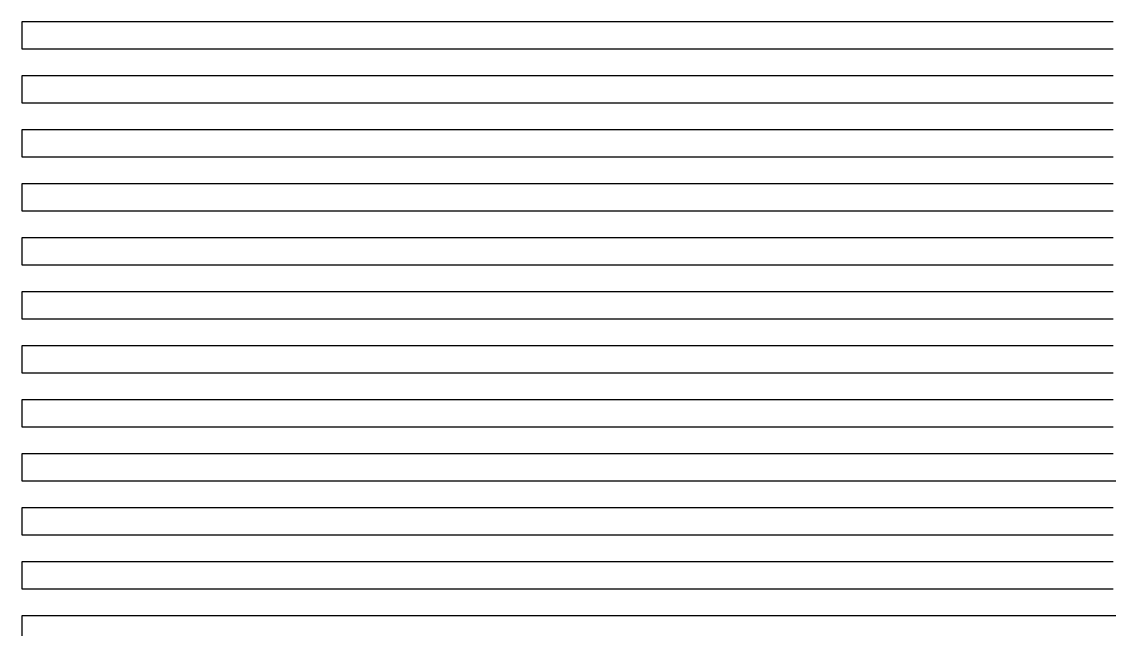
# Model space of a CAD drawing. Extents: x 20 to 170, y 60 to 234.
# Drawn here: x 20 to 57.5, y 147 to 167.94 of the extents above; entities that cross this region are included whole.
import ezdxf

# ---------------------------------------------------------------- set-up
doc = ezdxf.new("R2010")
doc.units = 0
doc.header["$LTSCALE"] = 0.000394
doc.layers.add('SPLINE', color=7, linetype='CONTINUOUS')

msp = doc.modelspace()

# ---------------------------------------------------------------- linework, layer by layer
at = {"layer": 'SPLINE', "color": 2}
for points in [[(57.631187, 167.939819, -10.156174), (57.283749, 167.939819, -10.403513), (57.108849, 167.939819, -10.578892), (56.584152, 167.939819, -11.154989), (55.719139, 167.939819, -12.172647), (55.494595, 167.939819, -12.385567), (55.168423, 167.939819, -12.492045), (54.839912, 167.939819, -12.626686), (54.142704, 167.939819, -12.886625), (53.792881, 167.939819, -12.993065), (53.445454, 167.939819, -13.124584), (53.095692, 167.939819, -13.299884), (52.74588, 167.939819, -13.528523), (52.048649, 167.939819, -14.057681), (51.873768, 167.939819, -14.207961), (51.698856, 167.939819, -14.37704), (50.826756, 167.939819, -15.297657), (50.651855, 167.939819, -15.519977), (50.500591, 167.939819, -15.798656), (50.479298, 167.939819, -15.851835), (50.370598, 167.939819, -16.183775), (49.954624, 167.939819, -17.768171), (49.496101, 167.939819, -19.471565), (48.902885, 167.939819, -20.583181), (48.820168, 167.939819, -20.702162), (48.212738, 167.939819, -21.203159), (48.096924, 167.939819, -21.312759), (47.860573, 167.939819, -21.566378), (47.709316, 167.939819, -21.801258), (46.988472, 167.939819, -23.147654), (46.813576, 167.939819, -23.510872), (46.728477, 167.939819, -23.736332), (46.641029, 167.939819, -24.12459), (46.57486, 167.939819, -24.819708), (45.955643, 167.939819, -34.977455), (45.702736, 167.939819, -38.230808), (45.069336, 167.939819, -38.249588), (44.372093, 167.939819, -38.233948), (41.930641, 167.939819, -38.230808), (41.231071, 167.939819, -38.252708), (40.883621, 167.939819, -38.240208), (39.486828, 167.939819, -38.265247), (38.789589, 167.939819, -38.265247), (38.092358, 167.939819, -38.233948), (36.52066, 167.939819, -38.265247), (34.254089, 167.939819, -38.268368), (33.207077, 167.939819, -38.230808), (32.160057, 167.939819, -38.230808), (31.635363, 167.939819, -38.237068), (31.113033, 167.939819, -38.230808), (29.019009, 167.939819, -38.233948), (28.669207, 167.939819, -38.274628), (28.32177, 167.939819, -38.509487), (28.125626, 167.939819, -38.800705), (28.026337, 167.939819, -39.038704), (27.976707, 167.939819, -39.207745), (27.929451, 167.939819, -39.480164), (27.905815, 167.939819, -40), (20, 167.939819, -40), (20, 167.008575, -40), (27.905815, 167.008575, -40), (27.929451, 167.008575, -39.458244), (27.976707, 167.008575, -39.182705), (28.026337, 167.008575, -39.013645), (28.125626, 167.008575, -38.778744), (28.32177, 167.008575, -38.487568), (28.669207, 167.008575, -38.255867), (29.019009, 167.008575, -38.230808), (33.904289, 167.008575, -38.230808), (34.601509, 167.008575, -38.249588), (35.126213, 167.008575, -38.268368), (37.567673, 167.008575, -38.265247), (38.092358, 167.008575, -38.246449), (38.789589, 167.008575, -38.233948), (39.486828, 167.008575, -38.249588), (40.883621, 167.008575, -38.230808), (44.639183, 167.008575, -38.230808), (44.960598, 167.008575, -38.240208), (44.98188, 167.008575, -38.190109), (45.681488, 167.008575, -33.731239), (45.77837, 167.008575, -32.303368), (45.901268, 167.008575, -30.784731), (46.043068, 167.008575, -29.165874), (46.53231, 167.008575, -23.836552), (46.553596, 167.008575, -23.639252), (46.641029, 167.008575, -23.229053), (46.813576, 167.008575, -22.793816), (46.988472, 167.008575, -22.480696), (47.163383, 167.008575, -22.214516), (47.860573, 167.008575, -21.306459), (48.210381, 167.008575, -20.9965), (48.690178, 167.008575, -20.489222), (49.611916, 167.008575, -17.523951), (50.413155, 167.008575, -15.332077), (50.651855, 167.008575, -14.878058), (50.826756, 167.008575, -14.680799), (51.35144, 167.008575, -14.27058), (51.873768, 167.008575, -13.866682), (52.048649, 167.008575, -13.747682), (53.445454, 167.008575, -13.168404), (54.839912, 167.008575, -12.714365), (55.102249, 167.008575, -12.560925), (55.385868, 167.008575, -12.373087), (56.236717, 167.008575, -11.29591), (56.584152, 167.008575, -10.913931), (57.283749, 167.008575, -10.259493), (57.631187, 167.008575, -10.096634)], [(57.631187, 166.077454, -10.087274), (57.283749, 166.077454, -10.256352), (56.780338, 166.077454, -10.722912), (56.4967, 166.077454, -10.89511), (56.236717, 166.077454, -11.10803), (55.340958, 166.077454, -12.191447), (54.854099, 166.077454, -12.611046), (54.492485, 166.077454, -12.823985), (54.142704, 166.077454, -12.958605), (53.859085, 166.077454, -13.049404), (53.445454, 166.077454, -13.065043), (53.095692, 166.077454, -13.112024), (52.92078, 166.077454, -13.162144), (52.048649, 166.077454, -13.550383), (51.35144, 166.077454, -13.907362), (51.001637, 166.077454, -14.098361), (50.826756, 166.077454, -14.226761), (50.651855, 166.077454, -14.39582), (50.479298, 166.077454, -14.624459), (49.779732, 166.077454, -15.732857), (49.607197, 166.077454, -16.077295), (49.496101, 166.077454, -16.384155), (48.602722, 166.077454, -19.640665), (48.042576, 166.077454, -20.717821), (47.860573, 166.077454, -21.03722), (47.163383, 166.077454, -21.744858), (46.988472, 166.077454, -21.954638), (46.813576, 166.077454, -22.208256), (46.641029, 166.077454, -22.618456), (46.083252, 166.077454, -24.47529), (45.894173, 166.077454, -25.129728), (45.797268, 166.077454, -25.499207), (45.702736, 166.077454, -26.006464), (44.873154, 166.077454, -38.033588), (44.851891, 166.077454, -38.237068), (44.556465, 166.077454, -38.230808), (43.967957, 166.077454, -38.230808), (42.278061, 166.077454, -38.249588), (41.580833, 166.077454, -38.230808), (40.53384, 166.077454, -38.230808), (40.01152, 166.077454, -38.237068), (38.789589, 166.077454, -38.230808), (38.092358, 166.077454, -38.240208), (37.392784, 166.077454, -38.268368), (35.298748, 166.077454, -38.268368), (33.904289, 166.077454, -38.230808), (31.113033, 166.077454, -38.258968), (30.415813, 166.077454, -38.230808), (29.019009, 166.077454, -38.230808), (28.669207, 166.077454, -38.271549), (28.32177, 166.077454, -38.506367), (28.125626, 166.077454, -38.794464), (28.026337, 166.077454, -39.029243), (27.976707, 166.077454, -39.198364), (27.929451, 166.077454, -39.473885), (27.905815, 166.077454, -40), (20, 166.077454, -40), (20, 165.148529, -40), (27.905815, 165.148529, -40), (27.929451, 165.148529, -39.461384), (27.976707, 165.148529, -39.188984), (28.026337, 165.148529, -39.019863), (28.125626, 165.148529, -38.785046), (28.32177, 165.148529, -38.490707), (28.494316, 165.148529, -38.340408), (28.669207, 165.148529, -38.252708), (29.019009, 165.148529, -38.202648), (29.368792, 165.148529, -38.196369), (30.415813, 165.148529, -38.230808), (32.160057, 165.148529, -38.230808), (32.857265, 165.148529, -38.255867), (33.207077, 165.148529, -38.240208), (33.904289, 165.148529, -38.230808), (35.298748, 165.148529, -38.268368), (38.092358, 165.148529, -38.268368), (39.137024, 165.148529, -38.230808), (40.184036, 165.148529, -38.237068), (40.53384, 165.148529, -38.249588), (41.580833, 165.148529, -38.230808), (42.278061, 165.148529, -38.249588), (43.941956, 165.148529, -38.230808), (44.743179, 165.148529, -38.233948), (44.764435, 165.148529, -38.149387), (45.102432, 165.148529, -33.223984), (45.615292, 165.148529, -24.685108), (45.672005, 165.148529, -24.14963), (45.728737, 165.148529, -23.805212), (45.768921, 165.148529, -23.639252), (45.941456, 165.148529, -23.207134), (46.11636, 165.148529, -22.897114), (46.837196, 165.148529, -21.669718), (47.021553, 165.148529, -21.42544), (47.751862, 165.148529, -20.564362), (48.581436, 165.148529, -18.071909), (49.524483, 165.148529, -15.043998), (49.607197, 165.148529, -14.846739), (49.954624, 165.148529, -14.37396), (50.651855, 165.148529, -13.779022), (51.001637, 165.148529, -13.537883), (51.35144, 165.148529, -13.428283), (52.048649, 165.148529, -13.256083), (52.39846, 165.148529, -13.159004), (52.74588, 165.148529, -13.115164), (53.225651, 165.148529, -13.074464), (53.445454, 165.148529, -13.011804), (54.601192, 165.148529, -12.592266), (54.839912, 165.148529, -12.376166), (55.537144, 165.148529, -11.677929), (55.712044, 165.148529, -11.483768), (55.886955, 165.148529, -11.32411), (56.236717, 165.148529, -11.05479), (56.411629, 165.148529, -10.942091), (56.933956, 165.148529, -10.625852), (57.631187, 165.148529, -10.237573)], [(57.631187, 164.217422, -10.503733), (57.418449, 164.217422, -10.591392), (56.780338, 164.217422, -10.92957), (56.236717, 164.217422, -11.148769), (56.061813, 164.217422, -11.23329), (55.886955, 164.217422, -11.33039), (54.839912, 164.217422, -12.012988), (54.584671, 164.217422, -12.219606), (53.880367, 164.217422, -12.651706), (53.445454, 164.217422, -12.742565), (52.048649, 164.217422, -12.870965), (51.35144, 164.217422, -13.071344), (50.651855, 164.217422, -13.318704), (49.954624, 164.217422, -13.613003), (49.715904, 164.217422, -13.866682), (49.654442, 164.217422, -13.957461), (49.595394, 164.217422, -14.070201), (49.474823, 164.217422, -14.33322), (48.666538, 164.217422, -16.343454), (48.581436, 164.217422, -16.597073), (47.688053, 164.217422, -19.546705), (46.901016, 164.217422, -21.11232), (46.11636, 164.217422, -22.195776), (45.920197, 164.217422, -22.505735), (45.768921, 164.217422, -22.834494), (45.690914, 164.217422, -23.078773), (45.615292, 164.217422, -23.482672), (45.594032, 164.217422, -23.745712), (45.069336, 164.217422, -32.838844), (44.764435, 164.217422, -37.914547), (44.743179, 164.217422, -38.140007), (44.721901, 164.217422, -38.240208), (44.459549, 164.217422, -38.230808), (42.278061, 164.217422, -38.230808), (41.405952, 164.217422, -38.258968), (40.883621, 164.217422, -38.268368), (39.486828, 164.217422, -38.230808), (38.092358, 164.217422, -38.246449), (37.567673, 164.217422, -38.265247), (35.998344, 164.217422, -38.268368), (34.951309, 164.217422, -38.230808), (30.763241, 164.217422, -38.230808), (30.415813, 164.217422, -38.240208), (29.716219, 164.217422, -38.190109), (29.019009, 164.217422, -38.190109), (28.669207, 164.217422, -38.218288), (28.32177, 164.217422, -38.453148), (28.125626, 164.217422, -38.741184), (28.026337, 164.217422, -38.976044), (27.976707, 164.217422, -39.145103), (27.929451, 164.217422, -39.417564), (27.905815, 164.217422, -40), (20, 164.217422, -40), (20, 163.286194, -40), (27.905815, 163.286194, -40), (27.929451, 163.286194, -39.436325), (27.976707, 163.286194, -39.163944), (28.026337, 163.286194, -38.991703), (28.125626, 163.286194, -38.756886), (28.32177, 163.286194, -38.468788), (28.669207, 163.286194, -38.233948), (29.019009, 163.286194, -38.190109), (31.113033, 163.286194, -38.196369), (32.160057, 163.286194, -38.230808), (35.298748, 163.286194, -38.233948), (35.998344, 163.286194, -38.265247), (36.695564, 163.286194, -38.268368), (38.092358, 163.286194, -38.230808), (39.137024, 163.286194, -38.230808), (39.486828, 163.286194, -38.246449), (40.883621, 163.286194, -38.268368), (41.930641, 163.286194, -38.230808), (43.499992, 163.286194, -38.230808), (43.958504, 163.286194, -38.246449), (44.851891, 163.286194, -28.451937), (44.944084, 163.286194, -27.70672), (45.114235, 163.286194, -26.426044), (45.63419, 163.286194, -22.796976), (45.716934, 163.286194, -22.468176), (45.799644, 163.286194, -22.261496), (45.915455, 163.286194, -22.054857), (46.050156, 163.286194, -21.860718), (46.754478, 163.286194, -20.658281), (47.042847, 163.286194, -19.972584), (47.621872, 163.286194, -18.513388), (47.860573, 163.286194, -17.686771), (48.560173, 163.286194, -15.228757), (48.602722, 163.286194, -15.094118), (48.732712, 163.286194, -14.812299), (48.907593, 163.286194, -14.53988), (49.607197, 163.286194, -13.600523), (49.779732, 163.286194, -13.381323), (49.954624, 163.286194, -13.231024), (50.129524, 163.286194, -13.130844), (50.651855, 163.286194, -12.895985), (51.35144, 163.286194, -12.639226), (52.048649, 163.286194, -12.623566), (52.74588, 163.286194, -12.567205), (53.445454, 163.286194, -12.385567), (53.792881, 163.286194, -12.269767), (54.665012, 163.286194, -11.778128), (54.839912, 163.286194, -11.687308), (55.189705, 163.286194, -11.552669), (55.537144, 163.286194, -11.443069), (56.236717, 163.286194, -11.123711), (56.584152, 163.286194, -10.97027), (56.955219, 163.286194, -10.92331), (57.631187, 163.286194, -10.729172)], [(57.631187, 162.357361, -10.935831), (56.933956, 162.357361, -10.926431), (56.584152, 162.357361, -10.960911), (56.236717, 162.357361, -11.02035), (55.886955, 162.357361, -11.11429), (55.537144, 162.357361, -11.258349), (54.839912, 162.357361, -11.499449), (54.142704, 162.357361, -11.583989), (53.445454, 162.357361, -11.868968), (52.930229, 162.357361, -12.141347), (52.289711, 162.357361, -12.351127), (52.048649, 162.357361, -12.341746), (51.35144, 162.357361, -12.341746), (50.651855, 162.357361, -12.523366), (50.304405, 162.357361, -12.623566), (50.129524, 162.357361, -12.679926), (49.954624, 162.357361, -12.780125), (49.867188, 162.357361, -12.849005), (48.907593, 162.357361, -13.678802), (48.732712, 162.357361, -13.907362), (48.711449, 162.357361, -13.941802), (48.560173, 162.357361, -14.25808), (47.751862, 162.357361, -16.387335), (47.643154, 162.357361, -16.728613), (46.754478, 162.357361, -19.703283), (45.974533, 162.357361, -21.3566), (45.811455, 162.357361, -21.675938), (45.069336, 162.357361, -23.398134), (44.941711, 162.357361, -23.711252), (44.811707, 162.357361, -24.12145), (44.780975, 162.357361, -24.30619), (44.764435, 162.357361, -24.47839), (44.038868, 162.357361, -36.233051), (43.871048, 162.357361, -38.096169), (43.849766, 162.357361, -38.258968), (43.499992, 162.357361, -38.268368), (42.627861, 162.357361, -38.230808), (41.231071, 162.357361, -38.230808), (40.184036, 162.357361, -38.268368), (39.137024, 162.357361, -38.230808), (38.092358, 162.357361, -38.230808), (37.045334, 162.357361, -38.268368), (36.345772, 162.357361, -38.268368), (35.998344, 162.357361, -38.280907), (35.298748, 162.357361, -38.240208), (34.951309, 162.357361, -38.230808), (32.507484, 162.357361, -38.230808), (31.113033, 162.357361, -38.190109), (30.240913, 162.357361, -38.218288), (29.368792, 162.357361, -38.196369), (29.019009, 162.357361, -38.199528), (28.669207, 162.357361, -38.237068), (28.32177, 162.357361, -38.471909), (28.125626, 162.357361, -38.759983), (28.026337, 162.357361, -38.997944), (27.976707, 162.357361, -39.167065), (27.929451, 162.357361, -39.442604), (27.905815, 162.357361, -40), (20, 162.357361, -40), (20, 161.426132, -40), (27.905815, 161.426132, -40), (27.929451, 161.426132, -39.417564), (27.976707, 161.426132, -39.145103), (28.026337, 161.426132, -38.976044), (28.125626, 161.426132, -38.741184), (28.32177, 161.426132, -38.453148), (28.669207, 161.426132, -38.218288), (29.019009, 161.426132, -38.190109), (30.415813, 161.426132, -38.190109), (31.460461, 161.426132, -38.230808), (32.334938, 161.426132, -38.233948), (32.507484, 161.426132, -38.240208), (34.951309, 161.426132, -38.230808), (35.298748, 161.426132, -38.230808), (36.173233, 161.426132, -38.268368), (36.695564, 161.426132, -38.265247), (37.392784, 161.426132, -38.233948), (39.137024, 161.426132, -38.230808), (39.486828, 161.426132, -38.246449), (39.836601, 161.426132, -38.249588), (40.184036, 161.426132, -38.233948), (41.930641, 161.426132, -38.230808), (42.627861, 161.426132, -38.268368), (42.975304, 161.426132, -38.268368), (43.762329, 161.426132, -38.240208), (43.783592, 161.426132, -38.152569), (44.064857, 161.426132, -34.2197), (44.166481, 161.426132, -32.578903), (44.627369, 161.426132, -24.57551), (44.669914, 161.426132, -23.902292), (44.70771, 161.426132, -23.548452), (44.747902, 161.426132, -23.338654), (44.908615, 161.426132, -22.825134), (45.069336, 161.426132, -22.480696), (45.854, 161.426132, -21.00902), (45.941456, 161.426132, -20.786701), (46.719028, 161.426132, -18.604227), (47.643154, 161.426132, -15.144218), (47.860573, 161.426132, -14.677639), (48.732712, 161.426132, -13.328103), (48.820168, 161.426132, -13.209104), (48.907593, 161.426132, -13.108904), (49.257393, 161.426132, -12.861505), (49.954624, 161.426132, -12.460726), (50.129524, 161.426132, -12.376166), (50.304405, 161.426132, -12.322927), (50.479298, 161.426132, -12.297907), (52.093567, 161.426132, -12.210247), (52.778965, 161.426132, -11.906487), (52.94677, 161.426132, -11.828228), (53.112236, 161.426132, -11.753109), (53.792881, 161.426132, -11.502588), (53.967793, 161.426132, -11.458749), (54.839912, 161.426132, -11.31473), (55.189705, 161.426132, -11.21139), (55.537144, 161.426132, -11.154989), (56.324162, 161.426132, -11.092391), (57.283749, 161.426132, -11.06105), (57.631187, 161.426132, -11.083011)], [(57.631187, 160.494934, -11.277129), (56.236717, 160.494934, -11.111191), (55.537144, 160.494934, -11.126831), (55.189705, 160.494934, -11.14249), (53.445454, 160.494934, -11.38985), (52.74588, 160.494934, -11.587129), (52.027378, 160.494934, -11.940948), (51.330177, 160.494934, -12.138206), (50.651855, 160.494934, -12.138206), (50.304405, 160.494934, -12.166407), (50.129524, 160.494934, -12.200847), (49.432285, 160.494934, -12.373087), (49.257393, 160.494934, -12.426306), (49.082512, 160.494934, -12.517106), (48.907593, 160.494934, -12.651706), (48.820168, 160.494934, -12.742565), (48.035484, 160.494934, -13.638062), (47.860573, 160.494934, -13.854142), (47.782593, 160.494934, -13.982481), (47.735321, 160.494934, -14.070201), (47.607704, 160.494934, -14.38332), (46.778114, 160.494934, -16.960333), (45.854, 160.494934, -20.260683), (45.768921, 160.494934, -20.464182), (45.069336, 160.494934, -21.716698), (44.91806, 160.494934, -22.001617), (44.764435, 160.494934, -22.430595), (43.953766, 160.494934, -25.931324), (43.849766, 160.494934, -26.548162), (43.826149, 160.494934, -26.804962), (43.020191, 160.494934, -38.002228), (42.99894, 160.494934, -38.258968), (42.627861, 160.494934, -38.268368), (41.580833, 160.494934, -38.230808), (38.092358, 160.494934, -38.230808), (36.695564, 160.494934, -38.249588), (35.998344, 160.494934, -38.230808), (33.904289, 160.494934, -38.230808), (32.160057, 160.494934, -38.196369), (31.113033, 160.494934, -38.205769), (30.763241, 160.494934, -38.196369), (29.019009, 160.494934, -38.190109), (28.669207, 160.494934, -38.233948), (28.32177, 160.494934, -38.468788), (28.125626, 160.494934, -38.756886), (28.026337, 160.494934, -38.991703), (27.976707, 160.494934, -39.163944), (27.929451, 160.494934, -39.436325), (27.905815, 160.494934, -40), (20, 160.494934, -40), (20, 159.56369, -40), (27.905815, 159.56369, -40), (27.929451, 159.56369, -39.442604), (27.976707, 159.56369, -39.167065), (28.026337, 159.56369, -38.997944), (28.125626, 159.56369, -38.759983), (28.32177, 159.56369, -38.471909), (28.669207, 159.56369, -38.237068), (29.019009, 159.56369, -38.196369), (30.415813, 159.56369, -38.190109), (31.113033, 159.56369, -38.205769), (31.460461, 159.56369, -38.205769), (31.810265, 159.56369, -38.190109), (32.507484, 159.56369, -38.196369), (33.554504, 159.56369, -38.230808), (41.580833, 159.56369, -38.230808), (42.582962, 159.56369, -38.268368), (42.890209, 159.56369, -38.268368), (42.911484, 159.56369, -38.124348), (43.221096, 159.56369, -33.79388), (43.762329, 159.56369, -24.738308), (43.804867, 159.56369, -24.24357), (43.849766, 159.56369, -23.892912), (43.871048, 159.56369, -23.758232), (44.022324, 159.56369, -23.279154), (44.218491, 159.56369, -22.859594), (44.894432, 159.56369, -21.538219), (44.98188, 159.56369, -21.37538), (45.069336, 159.56369, -21.168739), (45.768921, 159.56369, -19.402685), (46.683586, 159.56369, -15.773577), (46.704842, 159.56369, -15.701556), (46.813576, 159.56369, -15.379037), (47.163383, 159.56369, -14.608779), (47.621872, 159.56369, -13.622423), (47.860573, 159.56369, -13.212244), (48.035484, 159.56369, -13.011804), (48.210381, 159.56369, -12.861505), (48.907593, 159.56369, -12.291687), (49.082512, 159.56369, -12.169547), (49.257393, 159.56369, -12.088147), (49.954624, 159.56369, -12.028627), (50.651855, 159.56369, -12.069327), (50.78421, 159.56369, -12.081887), (51.176529, 159.56369, -12.047408), (52.048649, 159.56369, -11.627829), (52.39846, 159.56369, -11.515109), (52.74588, 159.56369, -11.43059), (53.445454, 159.56369, -11.28025), (53.967793, 159.56369, -11.154989), (54.142704, 159.56369, -11.126831), (54.492485, 159.56369, -11.12057), (54.665012, 159.56369, -11.123711), (54.839912, 159.56369, -11.14249), (55.537144, 159.56369, -11.148769), (56.236717, 159.56369, -11.25521), (57.631187, 159.56369, -11.565208)], [(57.631187, 158.634857, -11.856428), (56.933956, 158.634857, -11.602809), (55.886955, 158.634857, -11.29591), (55.537144, 158.634857, -11.21139), (54.839912, 158.634857, -11.11429), (53.445454, 158.634857, -11.17383), (53.095692, 158.634857, -11.24271), (52.048649, 158.634857, -11.468129), (51.001637, 158.634857, -11.762468), (50.543129, 158.634857, -11.856428), (49.954624, 158.634857, -11.834508), (49.607197, 158.634857, -11.837627), (49.257393, 158.634857, -11.893988), (48.560173, 158.634857, -12.116307), (48.210381, 158.634857, -12.254086), (47.860573, 158.634857, -12.560925), (46.988472, 158.634857, -13.735142), (46.813576, 158.634857, -14.013801), (46.766304, 158.634857, -14.123441), (46.617416, 158.634857, -14.552381), (45.854, 158.634857, -17.192053), (45.745285, 158.634857, -17.620991), (44.873154, 158.634857, -20.780441), (44.197212, 158.634857, -22.677996), (44.022324, 158.634857, -23.022394), (43.849766, 158.634857, -23.404394), (43.762329, 158.634857, -23.755112), (43.738693, 158.634857, -23.927332), (42.890209, 158.634857, -38.205769), (42.866592, 158.634857, -38.237068), (42.573494, 158.634857, -38.252708), (41.930641, 158.634857, -38.230808), (35.298748, 158.634857, -38.230808), (33.904289, 158.634857, -38.249588), (32.507484, 158.634857, -38.240208), (31.460461, 158.634857, -38.199528), (29.019009, 158.634857, -38.190109), (28.669207, 158.634857, -38.233948), (28.32177, 158.634857, -38.468788), (28.125626, 158.634857, -38.756886), (28.026337, 158.634857, -38.991703), (27.976707, 158.634857, -39.163944), (27.929451, 158.634857, -39.436325), (27.905815, 158.634857, -40), (20, 158.634857, -40), (20, 157.703659, -40), (27.905815, 157.703659, -40), (27.929451, 157.703659, -39.458244), (27.976707, 157.703659, -39.182705), (28.026337, 157.703659, -39.013645), (28.125626, 157.703659, -38.778744), (28.32177, 157.703659, -38.487568), (28.669207, 157.703659, -38.255867), (29.19389, 157.703659, -38.221428), (31.113033, 157.703659, -38.155647), (31.810265, 157.703659, -38.186989), (32.072609, 157.703659, -38.218288), (32.507484, 157.703659, -38.230808), (33.207077, 157.703659, -38.230808), (33.904289, 157.703659, -38.258968), (35.298748, 157.703659, -38.233948), (36.695564, 157.703659, -38.230808), (38.092358, 157.703659, -38.233948), (41.930641, 157.703659, -38.230808), (42.278061, 157.703659, -38.246449), (42.866592, 157.703659, -38.230808), (42.890209, 157.703659, -38.168148), (43.294365, 157.703659, -31.379669), (43.741051, 157.703659, -23.570332), (43.764687, 157.703659, -23.385633), (43.854496, 157.703659, -22.994234), (43.875778, 157.703659, -22.868954), (43.956139, 157.703659, -22.136238), (44.034126, 157.703659, -21.550699), (44.12394, 157.703659, -21.00276), (44.21376, 157.703659, -20.554981), (44.393379, 157.703659, -19.850464), (44.743179, 157.703659, -18.695047), (45.244217, 157.703659, -16.797493), (45.594032, 157.703659, -15.184918), (45.615292, 157.703659, -15.112878), (45.672005, 157.703659, -14.965738), (46.607933, 157.703659, -12.874064), (46.749771, 157.703659, -12.651706), (47.033371, 157.703659, -12.426306), (47.600609, 157.703659, -12.348047), (47.621872, 157.703659, -12.335466), (48.035484, 157.703659, -11.953447), (48.210381, 157.703659, -11.834508), (48.560173, 157.703659, -11.709229), (49.257393, 157.703659, -11.696689), (50.346954, 157.703659, -11.646608), (51.001637, 157.703659, -11.43371), (51.35144, 157.703659, -11.35225), (53.445454, 157.703659, -11.195729), (54.839912, 157.703659, -11.126831), (56.236717, 157.703659, -11.627829), (57.631187, 157.703659, -12.100647)], [(57.631187, 156.77243, -12.319847), (56.236717, 156.77243, -11.843867), (55.014824, 156.77243, -11.39611), (54.839912, 156.77243, -11.34915), (54.055237, 156.77243, -11.24581), (53.445454, 156.77243, -11.22707), (52.757702, 156.77243, -11.195729), (52.069931, 156.77243, -11.139351), (51.646862, 156.77243, -11.07359), (51.488495, 156.77243, -10.785532), (51.4058, 156.77243, -10.644611), (51.084381, 156.77243, -10.281392), (50.739288, 156.77243, -10.124833), (50.21698, 156.77243, -9.382735), (49.954624, 156.77243, -9.129076), (49.845909, 156.77243, -9.088376), (49.715904, 156.77243, -9.063356), (49.607197, 156.77243, -9.063356), (49.257393, 156.77243, -9.107196), (48.569626, 156.77243, -9.257476), (47.884209, 156.77243, -9.617595), (47.078278, 156.77243, -10.168674), (46.811203, 156.77243, -10.196874), (46.541782, 156.77243, -10.387853), (45.854, 156.77243, -11.14249), (45.768921, 156.77243, -11.25521), (45.702736, 156.77243, -11.367909), (45.374229, 156.77243, -12.053688), (44.809345, 156.77243, -13.046264), (44.721901, 156.77243, -13.246704), (44.698261, 156.77243, -13.315564), (43.762329, 156.77243, -16.891413), (43.717422, 156.77243, -17.082453), (43.696159, 156.77243, -17.232771), (43.478714, 156.77243, -19.884903), (42.975304, 156.77243, -22.640396), (42.890209, 156.77243, -23.138254), (42.845299, 156.77243, -23.485832), (42.627861, 156.77243, -25.724667), (42.528603, 156.77243, -26.804962), (42.452972, 156.77243, -27.791279), (42.377319, 156.77243, -28.934196), (42.299343, 156.77243, -30.249313), (41.885742, 156.77243, -38.199528), (40.883621, 156.77243, -38.230808), (39.836601, 156.77243, -38.268368), (37.045334, 156.77243, -38.265247), (35.298748, 156.77243, -38.230808), (34.601509, 156.77243, -38.233948), (34.079189, 156.77243, -38.255867), (33.207077, 156.77243, -38.230808), (32.507484, 156.77243, -38.240208), (31.810265, 156.77243, -38.190109), (31.113033, 156.77243, -38.152569), (29.716219, 156.77243, -38.155647), (29.019009, 156.77243, -38.165047), (28.669207, 156.77243, -38.215168), (28.494316, 156.77243, -38.305969), (28.32177, 156.77243, -38.453148), (28.125626, 156.77243, -38.744324), (28.026337, 156.77243, -38.979164), (27.976707, 156.77243, -39.148285), (27.929451, 156.77243, -39.423824), (27.905815, 156.77243, -40), (20, 156.77243, -40), (20, 155.843597, -40), (27.905815, 155.843597, -40), (27.929451, 155.843597, -39.414444), (27.976707, 155.843597, -39.142025), (28.026337, 155.843597, -38.972904), (28.125626, 155.843597, -38.734924), (28.32177, 155.843597, -38.443748), (28.494316, 155.843597, -38.296589), (28.669207, 155.843597, -38.205769), (29.019009, 155.843597, -38.155647), (30.415813, 155.843597, -38.152569), (30.763241, 155.843597, -38.168148), (31.460461, 155.843597, -38.224548), (31.810265, 155.843597, -38.202648), (32.160057, 155.843597, -38.196369), (33.207077, 155.843597, -38.233948), (33.904289, 155.843597, -38.249588), (35.648529, 155.843597, -38.230808), (36.345772, 155.843597, -38.230808), (36.695564, 155.843597, -38.246449), (38.092358, 155.843597, -38.268368), (39.486828, 155.843597, -38.265247), (40.141479, 155.843597, -38.237068), (40.162766, 155.843597, -38.183807), (40.432198, 155.843597, -36.358311), (40.545654, 155.843597, -35.678875), (40.656715, 155.843597, -35.127735), (40.883621, 155.843597, -34.3293), (41.034897, 155.843597, -33.9692), (41.05616, 155.843597, -33.778198), (41.439037, 155.843597, -29.522835), (41.817184, 155.843597, -22.214516), (41.843185, 155.843597, -21.951538), (41.869171, 155.843597, -21.791798), (41.944832, 155.843597, -21.44738), (42.070084, 155.843597, -20.95892), (42.975304, 155.843597, -15.942676), (43.107647, 155.843597, -15.319537), (43.762329, 155.843597, -12.814545), (43.871048, 155.843597, -12.485765), (44.067215, 155.843597, -12.000428), (44.218491, 155.843597, -11.687308), (44.372093, 155.843597, -11.42433), (45.069336, 155.843597, -10.275132), (45.768921, 155.843597, -9.467296), (46.466133, 155.843597, -8.859818), (47.163383, 155.843597, -8.386998), (47.860573, 155.843597, -8.01126), (48.210381, 155.843597, -7.83278), (48.560173, 155.843597, -7.726301), (49.257393, 155.843597, -7.632361), (49.607197, 155.843597, -7.607341), (49.954624, 155.843597, -7.626081), (50.304405, 155.843597, -7.6762), (50.651855, 155.843597, -7.83278), (51.001637, 155.843597, -8.195979), (51.285267, 155.843597, -8.593678), (51.613785, 155.843597, -8.756497), (51.698856, 155.843597, -8.806578), (51.982491, 155.843597, -9.122836), (52.162094, 155.843597, -9.442195), (52.769516, 155.843597, -9.893114), (52.790787, 155.843597, -9.899373), (53.116962, 155.843597, -10.174953), (53.445454, 155.843597, -10.754211), (53.618, 155.843597, -11.21139), (53.641636, 155.843597, -11.230149), (53.941799, 155.843597, -11.26149), (54.239597, 155.843597, -11.31785), (54.691002, 155.843597, -11.449349), (54.927349, 155.843597, -11.533909), (55.189705, 155.843597, -11.646608), (55.537144, 155.843597, -11.778128), (56.236717, 155.843597, -12.016088), (56.933956, 155.843597, -12.241547), (57.631187, 155.843597, -12.441966)], [(57.631187, 154.912354, -12.636065), (56.933956, 154.912354, -12.466986), (56.061813, 154.912354, -12.116307), (55.886955, 154.912354, -12.034887), (54.839912, 154.912354, -11.627829), (54.622475, 154.912354, -11.493209), (54.601192, 154.912354, -11.458749), (53.878002, 154.912354, -9.542436), (53.733833, 154.912354, -9.260596), (53.445454, 154.912354, -8.906797), (53.379299, 154.912354, -8.850417), (52.39846, 154.912354, -8.051959), (52.22356, 154.912354, -7.94866), (51.35144, 154.912354, -7.522761), (51.001637, 154.912354, -7.413182), (50.283127, 154.912354, -7.347442), (50.008984, 154.912354, -7.266002), (49.758442, 154.912354, -7.240942), (49.257393, 154.912354, -7.203362), (48.907593, 154.912354, -7.181482), (48.560173, 154.912354, -7.212802), (47.513161, 154.912354, -7.550961), (47.338272, 154.912354, -7.626081), (47.163383, 154.912354, -7.720061), (46.466133, 154.912354, -8.11772), (45.768921, 154.912354, -8.609298), (45.419121, 154.912354, -8.878637), (45.069336, 154.912354, -9.213656), (44.894432, 154.912354, -9.439095), (44.197212, 154.912354, -10.375353), (44.109756, 154.912354, -10.516273), (43.934868, 154.912354, -10.823092), (43.849766, 154.912354, -11.010971), (43.150192, 154.912354, -12.745685), (42.975304, 154.912354, -13.296764), (42.954018, 154.912354, -13.390723), (42.890209, 154.912354, -13.722602), (42.103172, 154.912354, -18.388149), (41.930641, 154.912354, -19.252405), (41.231071, 154.912354, -21.976578), (41.05616, 154.912354, -22.681116), (40.971077, 154.912354, -23.078773), (40.904903, 154.912354, -23.523392), (40.340031, 154.912354, -29.826572), (40.262032, 154.912354, -30.765951), (40.054054, 154.912354, -33.537083), (40.032791, 154.912354, -33.76878), (39.37809, 154.912354, -38.190109), (38.092358, 154.912354, -38.268368), (36.695564, 154.912354, -38.246449), (36.345772, 154.912354, -38.230808), (34.601509, 154.912354, -38.230808), (33.904289, 154.912354, -38.252708), (32.507484, 154.912354, -38.190109), (31.113033, 154.912354, -38.233948), (30.415813, 154.912354, -38.190109), (29.716219, 154.912354, -38.202648), (29.19389, 154.912354, -38.221428), (28.669207, 154.912354, -38.255867), (28.32177, 154.912354, -38.487568), (28.125626, 154.912354, -38.778744), (28.026337, 154.912354, -39.013645), (27.976707, 154.912354, -39.182705), (27.929451, 154.912354, -39.458244), (27.905815, 154.912354, -40), (20, 154.912354, -40), (20, 153.981171, -40), (27.905815, 153.981171, -40), (27.929451, 153.981171, -39.458244), (27.976707, 153.981171, -39.182705), (28.026337, 153.981171, -39.013645), (28.125626, 153.981171, -38.778744), (28.32177, 153.981171, -38.487568), (28.669207, 153.981171, -38.255867), (29.019009, 153.981171, -38.230808), (30.240913, 153.981171, -38.224548), (31.113033, 153.981171, -38.196369), (32.507484, 153.981171, -38.202648), (33.379604, 153.981171, -38.268368), (34.601509, 153.981171, -38.268368), (35.298748, 153.981171, -38.240208), (35.998344, 153.981171, -38.230808), (36.345772, 153.981171, -38.246449), (36.695564, 153.981171, -38.271549), (38.092358, 153.981171, -38.268368), (38.371246, 153.981171, -38.252708), (38.666679, 153.981171, -38.218288), (39.115753, 153.981171, -37.072231), (39.137024, 153.981171, -36.921932), (39.311905, 153.981171, -34.939899), (39.486828, 153.981171, -32.666584), (40.01152, 153.981171, -25.662046), (40.065857, 153.981171, -25.098408), (40.141479, 153.981171, -24.47529), (40.184036, 153.981171, -24.20915), (40.316391, 153.981171, -23.598532), (41.231071, 153.981171, -19.844183), (41.930641, 153.981171, -16.459335), (42.103172, 153.981171, -15.451077), (42.190617, 153.981171, -15.012678), (42.824028, 153.981171, -12.056787), (42.975304, 153.981171, -11.562069), (43.041454, 153.981171, -11.39925), (43.199821, 153.981171, -11.076731), (44.022324, 153.981171, -9.667654), (44.372093, 153.981171, -9.207417), (45.069336, 153.981171, -8.468398), (46.466133, 153.981171, -7.525921), (47.163383, 153.981171, -7.156423), (47.860573, 153.981171, -6.899683), (48.560173, 153.981171, -6.699284), (49.257393, 153.981171, -6.699284), (49.954624, 153.981171, -6.727444), (50.651855, 153.981171, -6.927843), (51.35144, 153.981171, -7.212802), (51.526352, 153.981171, -7.316142), (52.048649, 153.981171, -7.660581), (52.39846, 153.981171, -7.84844), (53.095692, 153.981171, -8.330619), (53.270592, 153.981171, -8.468398), (53.445454, 153.981171, -8.587399), (54.142704, 153.981171, -8.988236), (54.492485, 153.981171, -9.317016), (54.665012, 153.981171, -9.614454), (54.752468, 153.981171, -9.805454), (55.298443, 153.981171, -11.18009), (55.319714, 153.981171, -11.223889), (55.979088, 153.981171, -11.912767), (56.236717, 153.981171, -12.254086), (56.279251, 153.981171, -12.319847), (56.617229, 153.981171, -12.473266), (56.997776, 153.981171, -12.689326), (57.631187, 153.981171, -12.921045)], [(57.631187, 153.052322, -13.055684), (57.238831, 153.052322, -12.870965), (57.217556, 153.052322, -12.839624), (56.742512, 153.052322, -11.796887), (56.503796, 153.052322, -11.29591), (56.267467, 153.052322, -10.948371), (55.40715, 153.052322, -10.005834), (55.189705, 153.052322, -9.733455), (54.839912, 153.052322, -9.395275), (54.665012, 153.052322, -9.263777), (54.492485, 153.052322, -9.144796), (54.142704, 153.052322, -8.928718), (53.837799, 153.052322, -8.756497), (53.445454, 153.052322, -8.421458), (51.961205, 153.052322, -7.460162), (51.698856, 153.052322, -7.316142), (51.35144, 153.052322, -7.156423), (50.304405, 153.052322, -6.752483), (49.954624, 153.052322, -6.667964), (49.257393, 153.052322, -6.589684), (47.860573, 153.052322, -6.605324), (47.513161, 153.052322, -6.639744), (47.163383, 153.052322, -6.752483), (46.466133, 153.052322, -7.006123), (45.768921, 153.052322, -7.394422), (45.069336, 153.052322, -7.8359), (44.372093, 153.052322, -8.380758), (44.197212, 153.052322, -8.552979), (44.109756, 153.052322, -8.671937), (43.674873, 153.052322, -9.326375), (43.062737, 153.052322, -10.287672), (42.278061, 153.052322, -12.113187), (42.060635, 153.052322, -12.645506), (42.039375, 153.052322, -12.723764), (41.930641, 153.052322, -13.184084), (41.231071, 153.052322, -17.201433), (40.971077, 153.052322, -18.525948), (40.292763, 153.052322, -21.115499), (40.184036, 153.052322, -21.588278), (40.120228, 153.052322, -21.926437), (40.032791, 153.052322, -22.433716), (39.066113, 153.052322, -29.613655), (38.494144, 153.052322, -36.085896), (38.243629, 153.052322, -38.255867), (38.092358, 153.052322, -38.268368), (36.695564, 153.052322, -38.299709), (36.345772, 153.052322, -38.271549), (35.998344, 153.052322, -38.268368), (35.298748, 153.052322, -38.240208), (33.904289, 153.052322, -38.265247), (33.207077, 153.052322, -38.268368), (31.113033, 153.052322, -38.190109), (29.368792, 153.052322, -38.155647), (29.019009, 153.052322, -38.165047), (28.669207, 153.052322, -38.215168), (28.494316, 153.052322, -38.305969), (28.32177, 153.052322, -38.453148), (28.125626, 153.052322, -38.744324), (28.026337, 153.052322, -38.979164), (27.976707, 153.052322, -39.148285), (27.929451, 153.052322, -39.423824), (27.905815, 153.052322, -40), (20, 153.052322, -40), (20, 152.121094, -40), (27.905815, 152.121094, -40), (27.929451, 152.121094, -39.379963), (27.976707, 152.121094, -39.107544), (28.026337, 152.121094, -38.938484), (28.125626, 152.121094, -38.703625), (28.32177, 152.121094, -38.415569), (28.669207, 152.121094, -38.180729), (29.019009, 152.121094, -38.152569), (29.716219, 152.121094, -38.152569), (31.113033, 152.121094, -38.190109), (32.334938, 152.121094, -38.196369), (32.857265, 152.121094, -38.230808), (33.207077, 152.121094, -38.255867), (33.554504, 152.121094, -38.268368), (34.601509, 152.121094, -38.230808), (35.998344, 152.121094, -38.230808), (36.695564, 152.121094, -38.258968), (37.458965, 152.121094, -38.233948), (37.480209, 152.121094, -38.168148), (38.264893, 152.121094, -31.395309), (39.181946, 152.121094, -24.52853), (39.257568, 152.121094, -23.996212), (39.333191, 152.121094, -23.576632), (40.054054, 152.121094, -19.825403), (40.184036, 152.121094, -19.261786), (41.101059, 152.121094, -14.721499), (41.174316, 152.121094, -14.45844), (42.058273, 152.121094, -11.659148), (42.131516, 152.121094, -11.468129), (43.062737, 152.121094, -9.489196), (43.150192, 152.121094, -9.326375), (43.325081, 152.121094, -9.079017), (43.674873, 152.121094, -8.609298), (44.372093, 152.121094, -7.7451), (45.069336, 152.121094, -7.341182), (46.466133, 152.121094, -6.558344), (47.860573, 152.121094, -6.383025), (48.560173, 152.121094, -6.451864), (49.082512, 152.121094, -6.536445), (49.257393, 152.121094, -6.542705), (49.432285, 152.121094, -6.564624), (49.954624, 152.121094, -6.749403), (51.001637, 152.121094, -7.090662), (51.264004, 152.121094, -7.197162), (52.048649, 152.121094, -7.591661), (52.74588, 152.121094, -7.9862), (53.095692, 152.121094, -8.19916), (53.445454, 152.121094, -8.424559), (54.142704, 152.121094, -9.022656), (54.839912, 152.121094, -9.476675), (55.189705, 152.121094, -9.677034), (55.537144, 152.121094, -9.977694), (55.886955, 152.121094, -10.318973), (56.279251, 152.121094, -10.751112), (56.759056, 152.121094, -11.098651), (56.933956, 152.121094, -11.24271), (57.108849, 152.121094, -11.414869), (57.283749, 152.121094, -11.627829), (57.456276, 152.121094, -11.897128), (57.990417, 152.121094, -12.958605)], [(57.631187, 151.189865, -11.602809), (57.283749, 151.189865, -11.37735), (56.236717, 151.189865, -10.641512), (55.953106, 151.189865, -10.456753), (55.385868, 151.189865, -9.902514), (55.111729, 151.189865, -9.695854), (54.839912, 151.189865, -9.542436), (53.445454, 151.189865, -8.684477), (51.372711, 151.189865, -7.450762), (50.651855, 151.189865, -7.071903), (49.257393, 151.189865, -6.542705), (47.860573, 151.189865, -6.379865), (46.466133, 151.189865, -6.530144), (45.069336, 151.189865, -7.294182), (44.372093, 151.189865, -7.695001), (44.022324, 151.189865, -8.070719), (43.325081, 151.189865, -9.006976), (43.062737, 151.189865, -9.395275), (42.278061, 151.189865, -11.057971), (42.039375, 151.189865, -11.596549), (41.143604, 151.189865, -14.43342), (41.05616, 151.189865, -14.665159), (40.859974, 151.189865, -15.360277), (40.500732, 151.189865, -16.744253), (40.358929, 151.189865, -17.411251), (40.120228, 151.189865, -18.591667), (40.096581, 151.189865, -18.663727), (39.356827, 151.189865, -20.811762), (39.224457, 151.189865, -21.26264), (39.203209, 151.189865, -21.36908), (39.115753, 151.189865, -21.866978), (38.38308, 151.189865, -27.258961), (38.288528, 151.189865, -28.051159), (38.222351, 151.189865, -28.689957), (37.567673, 151.189865, -36.505512), (37.392784, 151.189865, -38.039787), (37.371498, 151.189865, -38.096169), (35.735977, 151.189865, -38.224548), (33.904289, 151.189865, -38.230808), (33.207077, 151.189865, -38.240208), (32.507484, 151.189865, -38.190109), (30.763241, 151.189865, -38.190109), (29.716219, 151.189865, -38.152569), (29.019009, 151.189865, -38.152569), (28.669207, 151.189865, -38.180729), (28.32177, 151.189865, -38.415569), (28.125626, 151.189865, -38.703625), (28.026337, 151.189865, -38.938484), (27.976707, 151.189865, -39.107544), (27.929451, 151.189865, -39.379963), (27.905815, 151.189865, -40), (20, 151.189865, -40), (20, 150.258698, -40), (27.905815, 150.258698, -40), (27.929451, 150.258698, -39.398785), (27.976707, 150.258698, -39.126366), (28.026337, 150.258698, -38.957264), (28.125626, 150.258698, -38.719284), (28.32177, 150.258698, -38.431229), (28.669207, 150.258698, -38.196369), (29.019009, 150.258698, -38.152569), (30.415813, 150.258698, -38.152569), (30.763241, 150.258698, -38.171329), (31.113033, 150.258698, -38.202648), (32.507484, 150.258698, -38.202648), (33.207077, 150.258698, -38.249588), (33.904289, 150.258698, -38.230808), (35.298748, 150.258698, -38.230808), (35.648529, 150.258698, -38.215168), (36.695564, 150.258698, -38.130608), (36.967358, 150.258698, -38.074268), (36.986256, 150.258698, -38.064827), (37.241516, 150.258698, -37.745468), (37.262791, 150.258698, -37.579487), (37.534576, 150.258698, -34.1884), (38.134903, 150.258698, -25.179808), (38.201073, 150.258698, -24.53479), (38.264893, 150.258698, -24.043192), (38.288528, 150.258698, -23.908552), (38.439804, 150.258698, -23.254114), (38.789589, 150.258698, -22.120598), (38.898315, 150.258698, -21.823137), (39.35918, 150.258698, -20.689602), (39.375732, 150.258698, -20.648922), (40.162766, 150.258698, -18.378769), (41.093971, 150.258698, -15.125438), (41.446121, 150.258698, -14.31756), (42.025192, 150.258698, -13.030624), (42.103172, 150.258698, -12.786385), (42.278061, 150.258698, -12.357407), (42.644398, 150.258698, -11.630969), (42.987106, 150.258698, -10.948371), (43.211647, 150.258698, -10.472392), (43.329811, 150.258698, -10.250113), (43.674873, 150.258698, -9.742814), (44.372093, 150.258698, -8.784657), (44.721901, 150.258698, -8.459018), (44.873154, 150.258698, -8.386998), (45.069336, 150.258698, -8.31502), (45.768921, 150.258698, -7.91734), (45.941456, 150.258698, -7.86408), (46.11636, 150.258698, -7.779521), (46.721382, 150.258698, -7.438201), (46.92939, 150.258698, -7.378762), (47.491913, 150.258698, -7.309862), (47.860573, 150.258698, -6.971703), (48.210381, 150.258698, -6.852724), (48.560173, 150.258698, -6.837043), (48.820168, 150.258698, -6.868363), (49.082512, 150.258698, -6.909063), (49.257393, 150.258698, -6.952863), (49.845909, 150.258698, -7.162683), (50.455658, 150.258698, -7.406941), (51.35144, 150.258698, -7.67304), (52.22356, 150.258698, -8.224199), (52.52845, 150.258698, -8.352538), (52.911331, 150.258698, -8.549838), (53.445454, 150.258698, -8.884837), (53.792881, 150.258698, -9.154177), (54.142704, 150.258698, -9.367075), (54.839912, 150.258698, -9.770974), (56.236717, 150.258698, -10.679031), (56.803967, 150.258698, -11.070471), (56.933956, 150.258698, -11.133131), (57.631187, 150.258698, -11.549569)], [(57.631187, 149.329834, -11.596549), (56.191826, 149.329834, -10.810572), (55.85384, 149.329834, -10.519373), (55.537144, 149.329834, -10.284533), (54.839912, 149.329834, -9.864954), (54.142704, 149.329834, -9.461036), (53.445454, 149.329834, -8.922458), (53.270592, 149.329834, -8.800298), (52.74588, 149.329834, -8.540439), (52.048649, 149.329834, -8.249219), (51.330177, 149.329834, -8.161539), (51.160004, 149.329834, -8.080119), (50.651855, 149.329834, -7.93298), (49.954624, 149.329834, -7.90478), (49.583557, 149.329834, -8.076999), (49.562279, 149.329834, -8.08956), (49.061222, 149.329834, -7.90478), (48.907593, 149.329834, -7.87036), (48.560173, 149.329834, -7.94236), (48.352196, 149.329834, -8.08956), (48.144199, 149.329834, -8.333779), (47.83931, 149.329834, -8.784657), (47.480064, 149.329834, -8.825397), (46.804108, 149.329834, -8.859818), (46.466133, 149.329834, -8.934998), (46.333786, 149.329834, -8.953757), (45.690914, 149.329834, -8.975697), (45.381325, 149.329834, -9.041416), (45.069336, 149.329834, -9.144796), (44.372093, 149.329834, -9.351436), (43.849766, 149.329834, -9.611315), (43.674873, 149.329834, -9.714615), (43.325081, 149.329834, -10.002713), (43.150192, 149.329834, -10.225073), (42.975304, 149.329834, -10.544412), (42.890209, 149.329834, -10.757332), (42.2379, 149.329834, -12.664246), (42.112629, 149.329834, -13.074464), (41.689548, 149.329834, -14.41148), (41.434307, 149.329834, -15.310137), (41.20269, 149.329834, -16.274595), (41.084526, 149.329834, -16.813133), (40.883621, 149.329834, -17.448792), (40.228935, 149.329834, -19.315025), (40.207672, 149.329834, -19.362005), (39.486828, 149.329834, -20.680222), (39.290653, 149.329834, -21.059139), (38.789589, 149.329834, -22.383615), (38.527241, 149.329834, -23.066214), (38.309814, 149.329834, -23.457632), (38.201073, 149.329834, -23.805212), (37.709469, 149.329834, -25.793507), (37.518044, 149.329834, -26.682802), (37.423515, 149.329834, -27.20256), (37.328957, 149.329834, -27.825699), (36.499367, 149.329834, -38.105549), (36.478115, 149.329834, -38.165047), (35.298748, 149.329834, -38.230808), (34.601509, 149.329834, -38.230808), (33.729408, 149.329834, -38.265247), (32.507484, 149.329834, -38.268368), (31.113033, 149.329834, -38.183807), (30.763241, 149.329834, -38.155647), (29.716219, 149.329834, -38.155647), (29.019009, 149.329834, -38.183807), (28.669207, 149.329834, -38.218288), (28.32177, 149.329834, -38.453148), (28.125626, 149.329834, -38.741184), (28.026337, 149.329834, -38.976044), (27.976707, 149.329834, -39.145103), (27.929451, 149.329834, -39.417564), (27.905815, 149.329834, -40), (20, 149.329834, -40), (20, 148.398682, -40), (27.905815, 148.398682, -40), (27.929451, 148.398682, -39.417564), (27.976707, 148.398682, -39.145103), (28.026337, 148.398682, -38.976044), (28.125626, 148.398682, -38.741184), (28.32177, 148.398682, -38.453148), (28.669207, 148.398682, -38.218288), (29.019009, 148.398682, -38.183807), (29.716219, 148.398682, -38.155647), (30.763241, 148.398682, -38.155647), (31.460461, 148.398682, -38.190109), (32.072609, 148.398682, -38.255867), (32.507484, 148.398682, -38.268368), (33.904289, 148.398682, -38.265247), (35.660343, 148.398682, -38.190109), (36.019608, 148.398682, -38.190109), (36.040855, 148.398682, -38.168148), (36.367043, 148.398682, -37.635868), (36.385941, 148.398682, -37.507488), (36.728661, 148.398682, -33.289703), (37.234436, 148.398682, -27.356041), (37.298233, 148.398682, -26.974003), (37.362053, 148.398682, -26.748543), (37.442406, 148.398682, -26.535645), (37.742561, 148.398682, -25.840527), (37.76384, 148.398682, -25.777906), (38.264893, 148.398682, -23.761372), (38.439804, 148.398682, -23.316734), (39.290653, 148.398682, -21.923338), (39.486828, 148.398682, -21.416059), (39.704254, 148.398682, -20.918242), (40.032791, 148.398682, -20.226183), (40.358929, 148.398682, -19.415245), (41.06089, 148.398682, -16.371655), (41.167244, 148.398682, -15.720356), (41.90464, 148.398682, -11.881468), (42.006264, 148.398682, -11.43999), (42.055893, 148.398682, -11.258349), (42.166988, 148.398682, -10.973411), (42.278061, 148.398682, -10.788671), (42.627861, 148.398682, -10.384732), (43.325081, 148.398682, -9.783514), (43.499992, 148.398682, -9.670835), (44.372093, 148.398682, -9.244936), (44.721901, 148.398682, -9.119717), (45.419121, 148.398682, -8.913057), (45.768921, 148.398682, -8.853558), (46.11636, 148.398682, -8.844157), (46.466133, 148.398682, -8.869197), (47.163383, 148.398682, -8.978776), (47.513161, 148.398682, -8.994436), (47.860573, 148.398682, -9.038317), (48.560173, 148.398682, -9.091557), (49.257393, 148.398682, -9.094656), (49.616646, 148.398682, -9.182317), (49.975899, 148.398682, -9.363935), (49.999527, 148.398682, -9.363935), (50.224056, 148.398682, -9.172956), (50.325668, 148.398682, -9.094656), (50.651855, 148.398682, -8.975697), (50.78421, 148.398682, -8.975697), (51.41526, 148.398682, -9.057076), (52.048649, 148.398682, -9.244936), (52.474083, 148.398682, -9.451655), (52.92078, 148.398682, -9.536196), (53.445454, 148.398682, -9.479795), (54.142704, 148.398682, -9.564336), (55.177902, 148.398682, -10.077873), (55.515862, 148.398682, -10.287672), (55.768768, 148.398682, -10.491233), (56.191826, 148.398682, -10.87007), (56.584152, 148.398682, -11.07987), (56.846489, 148.398682, -11.23957), (56.933956, 148.398682, -11.299049), (57.631187, 148.398682, -11.746829)], [(57.850979, 147.467438, -12.050548), (56.933956, 147.467438, -11.477549), (56.236717, 147.467438, -10.96401), (56.061813, 147.467438, -10.845051), (55.537144, 147.467438, -10.616451), (54.839912, 147.467438, -10.491233), (54.523216, 147.467438, -10.541291), (54.185238, 147.467438, -10.722912), (53.814163, 147.467438, -10.541291), (53.445454, 147.467438, -10.441072), (53.23513, 147.467438, -10.519373), (52.703342, 147.467438, -10.863791), (52.68206, 147.467438, -10.873191), (52.147938, 147.467438, -10.772971), (51.873768, 147.467438, -10.791812), (50.651855, 147.467438, -10.190594), (49.954624, 147.467438, -9.886834), (49.257393, 147.467438, -9.545555), (48.560173, 147.467438, -9.241837), (48.210381, 147.467438, -9.138516), (47.860573, 147.467438, -9.063356), (46.466133, 147.467438, -8.841038), (45.244217, 147.467438, -8.841038), (44.894432, 147.467438, -8.844157), (44.721901, 147.467438, -8.872357), (44.547005, 147.467438, -8.925577), (43.674873, 147.467438, -9.348255), (42.627861, 147.467438, -9.830495), (42.278061, 147.467438, -10.140493), (42.138634, 147.467438, -10.372192), (41.996807, 147.467438, -10.685311), (41.228706, 147.467438, -12.689326), (41.079788, 147.467438, -13.231024), (40.184036, 147.467438, -19.211685), (40.141479, 147.467438, -19.399586), (39.340282, 147.467438, -21.48806), (39.224457, 147.467438, -21.757378), (38.491791, 147.467438, -23.701872), (38.316898, 147.467438, -24.07139), (38.264893, 147.467438, -24.20915), (37.830009, 147.467438, -25.439686), (37.328957, 147.467438, -26.620182), (37.269886, 147.467438, -26.839382), (37.239155, 147.467438, -27.008482), (36.851547, 147.467438, -30.603111), (36.695564, 147.467438, -32.134266), (36.582115, 147.467438, -33.393044), (36.38121, 147.467438, -35.741455), (36.367043, 147.467438, -35.869877), (35.778534, 147.467438, -38.165047), (35.757259, 147.467438, -38.190109), (35.298748, 147.467438, -38.196369), (34.254089, 147.467438, -38.230808), (32.507484, 147.467438, -38.215168), (31.810265, 147.467438, -38.190109), (31.460461, 147.467438, -38.186989), (30.763241, 147.467438, -38.155647), (29.019009, 147.467438, -38.161949), (28.669207, 147.467438, -38.199528), (28.32177, 147.467438, -38.434307), (28.125626, 147.467438, -38.725544), (28.026337, 147.467438, -38.960365), (27.976707, 147.467438, -39.129444), (27.929451, 147.467438, -39.401905), (27.905815, 147.467438, -40), (20, 147.467438, -40), (20, 146.538559, -40)]]:
    msp.add_polyline3d(points, dxfattribs=at)

doc.saveas('drawing.dxf')
